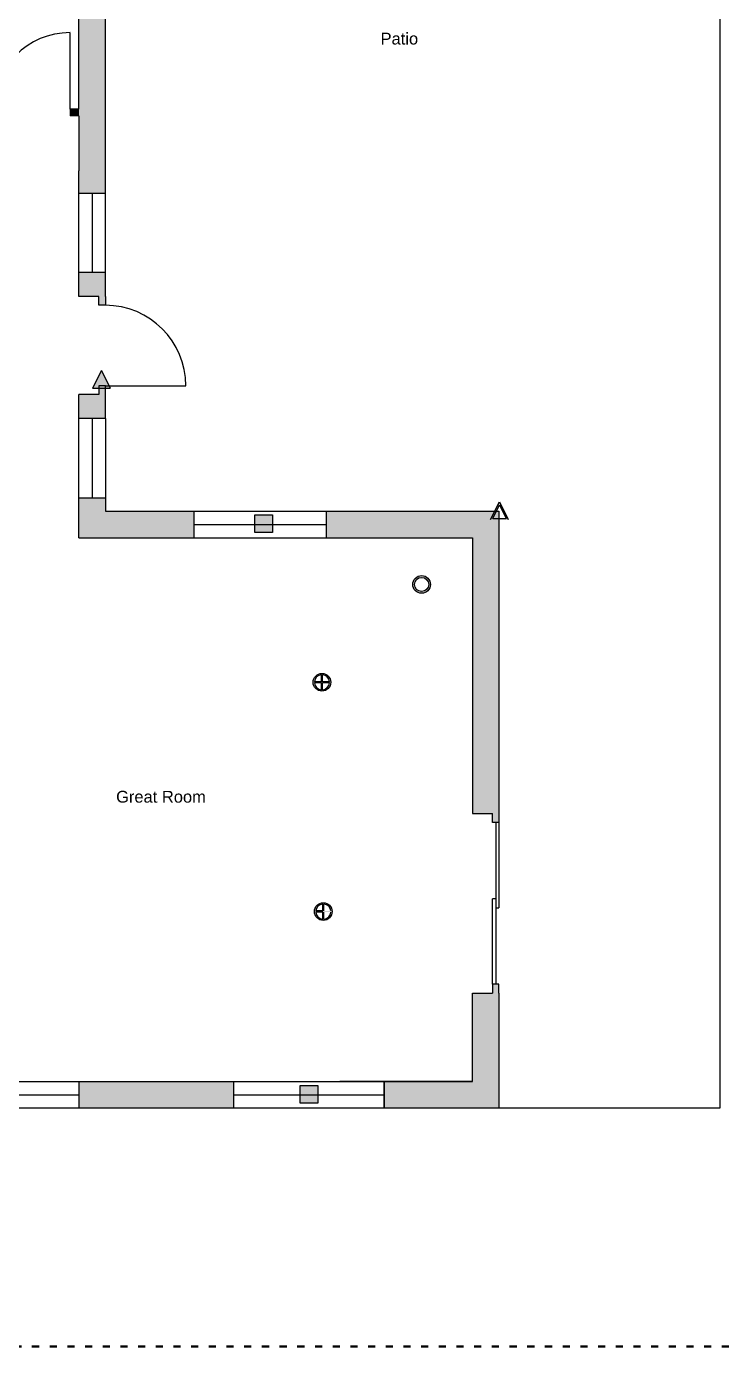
# Model space of a CAD drawing. Header units: millimetres. Extents: x 60252 to 149408, y 10197 to 135197.
# Drawn here: x 105738 to 117544, y 44197 to 66600 of the extents above; entities that cross this region are included whole.
import ezdxf

# ---------------------------------------------------------------- set-up
doc = ezdxf.new("R2010")
doc.units = ezdxf.units.MM
doc.linetypes.add('ACAD_ISO03W100', pattern=[30, 12, -18])
doc.layers.add('a_MUEBLE', color=3, linetype='Continuous', lineweight=5)
doc.layers.add('Property Line', color=157, linetype='ACAD_ISO03W100', lineweight=50)
for name, color, linetype in [('Doors', 12, 'Continuous'), ('Floorplan -Outline', 40, 'Continuous'), ('IOT SMART DEVICES', 181, 'Continuous'), ('Window', 20, 'Continuous')]:
    doc.layers.add(name, color=color, linetype=linetype)
doc.styles.get("Standard").update_dxf_attribs({"font": 'Arial.ttf'})

msp = doc.modelspace()

# ---------------------------------------------------------------- hatches: boundary and pattern name
at = {"true_color": 0xf8d731}
h = msp.add_hatch(color=40, dxfattribs=at)
h.dxf.hatch_style = 1
h.paths.add_polyline_path([(106627, 65197), (106477, 65197), (106477, 65084), (106627, 65084)])
at = {"layer": 'Floorplan -Outline', "ltscale": 0.25}
h = msp.add_hatch(color=256, dxfattribs=at)
h.dxf.hatch_style = 1
h.paths.add_polyline_path([(107077, 63772), (107077, 64147), (107077, 68467), (107077, 68617), (106965, 68617), (106965, 68467), (106627, 68467), (106627, 65197), (106477, 65197), (106477, 65084), (106627, 65084), (106627, 64147), (106627, 63922), (106627, 63772)])
h.paths.add_polyline_path([(106965, 62017), (106965, 61867), (107077, 61867), (107077, 62017), (107077, 62422), (106627, 62422), (106627, 62017)])
h.paths.add_polyline_path([(107077, 59947), (107077, 60352), (107077, 60502), (106965, 60502), (106965, 60352), (106627, 60352), (106627, 59947)])
h.paths.add_polyline_path([(108577, 57922), (108577, 58372), (107077, 58372), (107077, 58597), (106627, 58597), (106627, 57922)])
h.paths.add_polyline_path([(113302, 57922), (113302, 53242), (113640, 53242), (113640, 53092), (113752, 53092), (113752, 53242), (113752, 58372), (110827, 58372), (110827, 57922)])
h.paths.add_polyline_path([(113752, 48247), (113752, 50197), (113752, 50347), (113640, 50347), (113640, 50197), (113302, 50197), (113302, 48697), (111802, 48697), (111802, 48247)])
h.paths.add_polyline_path([(109252, 48247), (109252, 48697), (106627, 48697), (106627, 48472), (106627, 48247)])
h.paths.add_polyline_path([(104002, 59947), (104002, 60172), (99127, 60172), (99127, 62197), (98377, 62197), (98377, 63569), (98377, 63922), (98377, 66322), (98152, 66322), (98152, 62197), (96652, 62197), (96427, 62197), (96427, 59947), (96652, 59947), (96802, 59947), (96802, 60059), (96652, 60059), (96652, 61972), (98002, 61972), (98902, 61972), (98902, 61667), (98902, 60172), (97867, 60172), (97867, 60059), (97717, 60059), (97717, 59947), (97867, 59947)])
h.paths.add_polyline_path([(105030, 64972), (105030, 65084), (105180, 65084), (105180, 65197), (105030, 65197), (98377, 65197), (98377, 64972)])
h.paths.add_polyline_path([(97181, 70972), (101961, 70972), (101961, 68686), (100590, 68686), (96540, 68686), (96540, 68836), (96427, 68836), (96427, 68686), (96427, 68461), (97011, 68461), (102186, 68461), (102186, 71197), (101827, 71197), (101827, 72772), (103440, 72772), (103440, 73222), (102052, 73222), (102052, 74272), (101602, 74272), (101602, 71197), (96540, 71197), (96540, 71347), (96427, 71347), (96427, 71197), (96427, 70319), (96427, 69998), (96427, 69848), (96540, 69848), (96540, 69998), (96652, 69998), (96652, 70972)])
h.paths.add_polyline_path([(102052, 76522), (102052, 79222), (101602, 79222), (101602, 78284), (100965, 78284), (99240, 78284), (98565, 78284), (98565, 78059), (99015, 78059), (99015, 77159), (98565, 77159), (96652, 77159), (96652, 78059), (97102, 78059), (97102, 78284), (96427, 78284), (96225, 78284), (96225, 78172), (96075, 78172), (96075, 78059), (96427, 78059), (96427, 72794), (96427, 72644), (96540, 72644), (96540, 72794), (96652, 72794), (96652, 76934), (99690, 76934), (99690, 77159), (99240, 77159), (99240, 78059), (99690, 78059), (101602, 78059), (101602, 77159), (101152, 77159), (101152, 76934), (101602, 76934), (101602, 76522)])
h.paths.add_polyline_path([(102052, 81472), (102052, 87097), (98413, 87097), (98413, 86647), (98413, 83547), (97627, 83547), (97627, 82334), (97477, 82334), (97477, 82222), (97627, 82222), (100402, 82222), (100402, 82334), (100252, 82334), (100252, 82447), (97852, 82447), (97852, 83322), (98638, 83322), (98638, 86647), (101602, 86647), (101602, 82334), (101452, 82334), (101452, 82222), (101602, 82222), (101602, 81472)])
h.paths.add_polyline_path([(97738, 86647), (97738, 87097), (95902, 87097), (95902, 86647), (95902, 84209), (94402, 84209), (94402, 82334), (94252, 82334), (94252, 82222), (94402, 82222), (94402, 78022), (94402, 77797), (94402, 74819), (94515, 74819), (94515, 74669), (94627, 74669), (94627, 74819), (94627, 78059), (94777, 78059), (94777, 78172), (94627, 78172), (94627, 79747), (94627, 79972), (94627, 82222), (96315, 82222), (96465, 82222), (96465, 82334), (96315, 82334), (96315, 82447), (94627, 82447), (94627, 82897), (94627, 83984), (96127, 83984), (96127, 86647)])
h.paths.add_polyline_path([(94402, 86647), (95227, 86647), (95227, 87097), (94627, 87097), (89002, 87097), (89002, 82672), (89002, 80197), (89452, 80197), (89452, 82222), (90765, 82222), (90915, 82222), (90915, 82334), (90765, 82334), (90765, 82447), (89452, 82447), (89452, 86647), (91927, 86647), (92115, 86647), (92115, 82334), (91965, 82334), (91965, 82222), (92115, 82222), (93090, 82222), (93240, 82222), (93240, 82334), (93090, 82334), (93090, 82447), (92340, 82447), (92340, 84547), (92340, 86647)])
at = {"layer": 'IOT SMART DEVICES', "ltscale": 10}
h = msp.add_hatch(color=256, dxfattribs=at)
h.dxf.hatch_style = 1
h.paths.add_polyline_path([(107010, 60760), (106860, 60460), (107160, 60460)])
h = msp.add_hatch(color=256, dxfattribs=at)
h.dxf.hatch_style = 1
h.paths.add_polyline_path([(113760, 58530), (113610, 58230), (113910, 58230)])
h.paths.add_polyline_path([(113646, 58252), (113760, 58480), (113874, 58252)], flags=16)
h = msp.add_hatch(color=256, dxfattribs=at)
h.dxf.hatch_style = 1
h.paths.add_polyline_path([(109610, 58010), (109910, 58010), (109910, 58310), (109610, 58310)])
h = msp.add_hatch(color=256, dxfattribs=at)
h.dxf.hatch_style = 1
h.paths.add_polyline_path([(112590, 57130, 1), (112290, 57130, 1)])
h.paths.add_polyline_path([(112320, 57130, -1), (112560, 57130, -1)], flags=16)
h = msp.add_hatch(color=256, dxfattribs=at)
h.dxf.hatch_style = 1
h.paths.add_polyline_path([(110900, 55470, 1), (110600, 55470, 1)])
h.paths.add_polyline_path([(110759, 55343, 0.37341), (110877, 55461), (110759, 55461)], flags=16)
h.paths.add_polyline_path([(110623, 55461, 0.37341), (110741, 55343), (110741, 55461)], flags=16)
h.paths.add_polyline_path([(110759, 55479), (110759, 55597, -0.37341), (110877, 55479)], flags=16)
h.paths.add_polyline_path([(110741, 55479), (110623, 55479, -0.37341), (110741, 55597)], flags=16)
h = msp.add_hatch(color=256, dxfattribs=at)
h.dxf.hatch_style = 1
h.paths.add_polyline_path([(110923, 51580, 1), (110623, 51580, 1)])
h.paths.add_polyline_path([(110782, 51453, 0.37341), (110900, 51571), (110782, 51571)], flags=16)
h.paths.add_polyline_path([(110646, 51571, 0.37341), (110764, 51453), (110764, 51571)], flags=16)
h.paths.add_polyline_path([(110782, 51589), (110782, 51707, -0.37341), (110900, 51589)], flags=16)
h.paths.add_polyline_path([(110764, 51589), (110646, 51589, -0.37341), (110764, 51707)], flags=16)
h = msp.add_hatch(color=256, dxfattribs=at)
h.dxf.hatch_style = 1
h.paths.add_polyline_path([(110380, 48330), (110680, 48330), (110680, 48630), (110380, 48630)])

# ---------------------------------------------------------------- linework, layer by layer
at = {"layer": 'Doors'}
for p, q in [((106477, 65197), (106477, 66494)), ((106477, 65197), (106477, 65197)), ((107077, 60502), (108442, 60502)), ((113752, 53092), (113752, 51644)), ((113640, 50347), (113640, 51794))]:
    msp.add_line(p, q, dxfattribs=at)
at = {"layer": 'Doors', "ltscale": 0.25}
for p, q in [((113696, 53092), (113696, 50347)), ((113696, 51794), (113640, 51794)), ((113696, 51794), (113696, 51719)), ((113696, 51644), (113752, 51644))]:
    msp.add_line(p, q, dxfattribs=at)
at = {"layer": 'Doors'}
for centre, radius, start, end in [((106477, 65197), 1298, 90, 180), ((107077, 60502), 1365, 0, 90)]:
    msp.add_arc(centre, radius, start, end, dxfattribs=at)
at = {"layer": 'Floorplan -Outline'}
for p, q in [((117502, 48247), (117502, 73222)), ((106627, 65197), (106627, 68467)), ((107077, 64147), (107077, 68467)), ((106627, 65197), (106477, 65197)), ((106477, 65197), (106477, 65084)), ((106627, 65084), (106477, 65084)), ((106627, 63922), (106627, 64147)), ((107077, 62017), (107077, 64147)), ((106627, 62017), (106627, 63922)), ((106965, 62017), (106627, 62017)), ((106965, 61867), (106965, 62017)), ((107077, 61867), (106965, 61867)), ((107077, 62017), (107077, 61867)), ((107077, 60502), (106965, 60502)), ((106965, 60502), (106965, 60352)), ((107077, 60352), (107077, 60502)), ((106627, 57922), (106627, 60352)), ((106965, 60352), (106627, 60352)), ((107077, 59947), (107077, 60352)), ((107077, 59947), (107077, 58372)), ((107077, 58372), (113752, 58372)), ((113752, 58372), (113752, 53092)), ((106627, 57922), (113302, 57922)), ((113302, 57922), (113302, 53242)), ((113302, 53242), (113640, 53242)), ((113640, 53092), (113640, 53242)), ((113752, 53242), (113752, 53092)), ((113752, 53092), (113640, 53092)), ((113302, 48697), (113302, 50197)), ((113302, 50197), (113640, 50197)), ((113752, 50347), (113640, 50347)), ((113640, 50347), (113640, 50197)), ((113752, 50197), (113752, 50347)), ((113752, 50197), (113752, 48247)), ((102502, 48697), (113302, 48697)), ((106627, 48697), (106627, 48247)), ((109252, 48697), (109252, 48247)), ((113302, 48697), (111052, 48697)), ((111802, 48697), (111802, 48247)), ((104002, 48247), (113752, 48247)), ((113752, 48247), (117502, 48247))]:
    msp.add_line(p, q, dxfattribs=at)
at = {"layer": 'Floorplan -Outline', "ltscale": 0.25}
msp.add_line((106627, 65084), (106627, 64147), dxfattribs=at)
at = {"layer": 'IOT SMART DEVICES', "ltscale": 10}
for p, q in [((107010, 60760), (106860, 60460)), ((107010, 60760), (107160, 60460)), ((106860, 60460), (107160, 60460)), ((113610, 58230), (113760, 58530)), ((113646, 58252), (113760, 58480)), ((113760, 58530), (113910, 58230)), ((113760, 58480), (113874, 58252)), ((109610, 58310), (109910, 58310)), ((109610, 58010), (109610, 58310)), ((109910, 58310), (109910, 58010)), ((113646, 58252), (113874, 58252)), ((109910, 58010), (109610, 58010)), ((110741, 55479), (110741, 55597)), ((110759, 55479), (110759, 55597)), ((110741, 55479), (110623, 55479)), ((110741, 55461), (110623, 55461)), ((110741, 55343), (110741, 55461)), ((110877, 55479), (110759, 55479)), ((110877, 55461), (110759, 55461)), ((110759, 55343), (110759, 55461)), ((110900, 55479), (110900, 55479)), ((110900, 55461), (110900, 55461)), ((110764, 51589), (110646, 51589)), ((110764, 51571), (110646, 51571)), ((110764, 51589), (110764, 51707)), ((110764, 51453), (110764, 51571)), ((110782, 51589), (110782, 51707)), ((110782, 51453), (110782, 51571)), ((110380, 48630), (110680, 48630)), ((110380, 48330), (110380, 48630)), ((110680, 48630), (110680, 48330)), ((110680, 48330), (110380, 48330))]:
    msp.add_line(p, q, dxfattribs=at)
for centre, radius in [((112440, 57130), 150), ((112440, 57130), 120), ((110750, 55470), 150), ((110773, 51580), 150)]:
    msp.add_circle(centre, radius, dxfattribs=at)
for centre, start, end in [((110750, 55470), 94.0478, 175.9522), ((110750, 55470), 4.0478, 85.9522), ((110750, 55470), 184.0478, 265.9522), ((110750, 55470), 274.0478, 355.9522), ((110773, 51580), 94.0478, 175.9522), ((110773, 51580), 184.0478, 265.9522), ((110773, 51580), 4.0478, 85.9522), ((110773, 51580), 274.0478, 355.9522)]:
    msp.add_arc(centre, 128, start, end, dxfattribs=at)
at = {"layer": 'Property Line', "ltscale": 10}
msp.add_line((119452, 44197), (87052, 44197), dxfattribs=at)
at = {"layer": 'Window'}
for p, q in [((106627, 63772), (107077, 63772)), ((106852, 63772), (106852, 62422)), ((107077, 62422), (106627, 62422)), ((107077, 59947), (106627, 59947)), ((106852, 59947), (106852, 58597)), ((107077, 58597), (106627, 58597)), ((108577, 58372), (108577, 57922)), ((110827, 57922), (110827, 58372)), ((110827, 58372), (110827, 58372)), ((108577, 58147), (110827, 58147)), ((106627, 48697), (106627, 48472)), ((109252, 48697), (109252, 48247)), ((111802, 48247), (111802, 48697)), ((104002, 48472), (106627, 48472)), ((106627, 48472), (106627, 48247)), ((109252, 48472), (111802, 48472))]:
    msp.add_line(p, q, dxfattribs=at)

# ---------------------------------------------------------------- texts
at = {"layer": 'a_MUEBLE', "char_height": 200, "attachment_point": 1}
for s, insert in [('\\pxi-2,l3,t3;Patio\\P ', (111544, 66493)), ('Great Room', (107259, 53628))]:
    msp.add_mtext_dynamic_manual_height_columns(s, width=2107.42, gutter_width=12.5, heights=[0], dxfattribs=dict(at, insert=insert))

doc.saveas('drawing.dxf')
